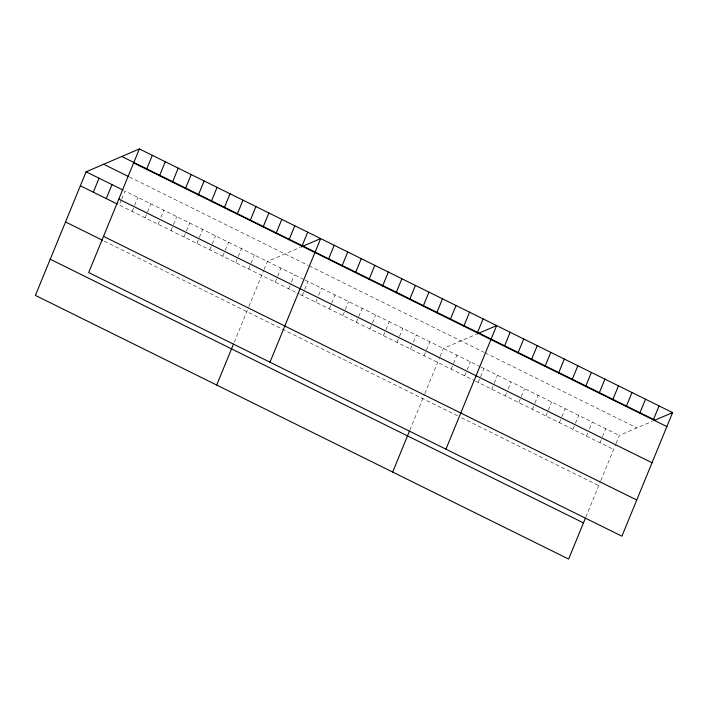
<?xml version="1.0" encoding="UTF-8"?>
<svg xmlns="http://www.w3.org/2000/svg" width="708" height="708" viewBox="0 0 708 708"><rect width="100%" height="100%" fill="white"/><g stroke="black" fill="none" stroke-linecap="round" stroke-linejoin="round"><path stroke-width="0.53" stroke-dasharray="3.54 2.66" d="M121.254 200.001L119.209 205.001L299.36 294.077M121.661 199.001L124.944 191.018L304.13 279.616M132.157 211.4L134.201 206.409M134.617 205.409L137.892 197.417M145.105 217.807L150.839 203.824M158.061 224.206L159.282 221.206M160.928 217.214L163.796 210.223M171.009 230.613L173.053 225.613M173.46 224.613L176.743 216.63M183.956 237.012L186 232.02M186.416 231.02L189.691 223.029M196.904 243.419L198.957 238.419M199.364 237.419L202.638 229.436M209.86 249.818L215.595 235.835M222.808 256.225L224.852 251.225M225.259 250.225L228.542 242.242M235.755 262.624L237.799 257.632M238.215 256.632L241.49 248.641M248.703 269.031L254.438 255.048M234.277 342.185L248.464 307.582M248.88 306.582L263.703 270.438M264.111 269.438L267.394 261.447L300.369 247.296M275.191 282.12L277.235 277.129M277.651 276.129L280.926 268.137M288.722 288.82L291.183 282.828M291.59 281.828L294.457 274.837M302.263 295.51L304.307 290.519M304.723 289.519L307.998 281.527M315.795 302.201L317.025 299.21M318.662 295.209L321.529 288.218M329.335 308.892L335.07 294.909M342.867 315.591L344.92 310.591M345.327 309.6L348.601 301.608M356.407 322.282L362.142 308.299M369.939 328.972L371.992 323.981M372.399 322.981L375.674 314.989M383.479 335.663L385.524 330.671M385.931 329.671L389.214 321.68M397.011 342.362L399.064 337.362M399.471 336.371L402.746 328.379M410.551 349.053L411.773 346.053M413.419 342.061L416.286 335.07M424.083 355.743L429.818 341.76M409.852 430.145L424.428 394.595M424.844 393.586L439.668 357.443M440.075 356.443L443.358 348.451L476.334 334.3M451.155 369.134L456.89 355.151M464.687 375.824L466.74 370.833M467.147 369.833L470.422 361.841M478.227 382.515L483.962 368.532M491.759 389.205L493.812 384.214M494.219 383.214L497.494 375.222M505.3 395.905L506.53 392.905M508.167 388.913L511.034 381.922M518.831 402.595L520.884 397.604M521.292 396.604L524.566 388.612M532.372 409.286L534.416 404.295M534.823 403.294L538.107 395.303M545.903 415.977L551.638 401.994M559.444 422.676L561.488 417.676M561.895 416.685L565.179 408.693M572.976 429.367L575.029 424.375M575.436 423.375L578.71 415.384M586.516 436.057L587.737 433.066M589.383 429.066L592.251 422.074M600.048 442.748L602.092 437.756M602.508 436.756L605.783 428.765M585.817 517.159L600.393 481.599M600.809 480.59L615.633 444.447M616.04 443.456L619.323 435.464L652.298 421.304M129.573 177.062L308.175 265.376M309.139 265.854L484.139 352.38M485.104 352.858L636.899 427.915M305.095 280.094L480.095 366.62M481.059 367.098L619.323 435.464M300.325 294.555L474.36 380.603M475.325 381.081L613.588 449.447M104.368 241.171L457.589 415.826M461.457 417.738L598.747 485.617"/><path stroke-width="1.06" d="M139.37 148.937L88.677 272.536L621.907 536.195L672.6 412.596L139.37 148.937L86.093 171.805L35.4 295.404L568.63 559.063L585.419 518.114M93.306 192.187L99.04 178.212M106.262 198.594L111.988 184.611M146.591 169.318L152.326 155.335M159.539 175.726L165.274 161.743M172.487 182.124L178.221 168.15M185.443 188.532L191.178 174.549M198.39 194.93L204.125 180.956M211.338 201.338L217.073 187.355M224.286 207.745L230.02 193.762M237.242 214.143L242.977 200.16M250.189 220.551L255.924 206.568M263.137 226.949L268.872 212.966M276.085 233.357L281.819 219.374M216.701 385.046L233.49 344.097M289.041 239.755L294.776 225.772M301.989 246.163L307.723 232.18M269.978 362.177L320.671 238.578L301.281 246.906M328.468 259.252L334.203 245.269M342.008 265.951L347.743 251.968M355.54 272.642L361.275 258.659M369.08 279.333L374.815 265.35M382.612 286.023L388.347 272.04M396.153 292.723L401.887 278.74M409.684 299.413L415.419 285.43M423.225 306.104L428.959 292.121M436.756 312.794L442.491 298.811M450.297 319.494L456.032 305.511M392.666 472.059L409.454 431.101M463.829 326.184L469.563 312.201M477.369 332.875L483.104 318.892M445.943 449.191L496.635 325.583L477.245 333.911M504.432 346.265L510.167 332.282M517.973 352.956L523.708 338.973M531.504 359.646L537.239 345.663M545.045 366.337L550.78 352.354M558.577 373.036L564.311 359.053M572.117 379.727L577.852 365.744M585.649 386.418L591.384 372.435M599.189 393.108L604.924 379.125M612.721 399.808L618.456 385.825M626.261 406.498L631.996 392.515M639.793 413.189L645.528 399.206M653.334 419.879L659.068 405.896M672.6 412.596L655.015 420.136L121.794 156.486M133.644 162.92L666.865 426.579M103.678 164.256L128.652 176.611M86.093 171.805L123.095 190.098M118.802 199.09L652.033 462.749M80.358 185.788L117.36 204.081M103.518 236.366L636.74 500.016M65.525 221.958L102.518 240.26M50.233 259.234L583.463 522.893"/></g></svg>
